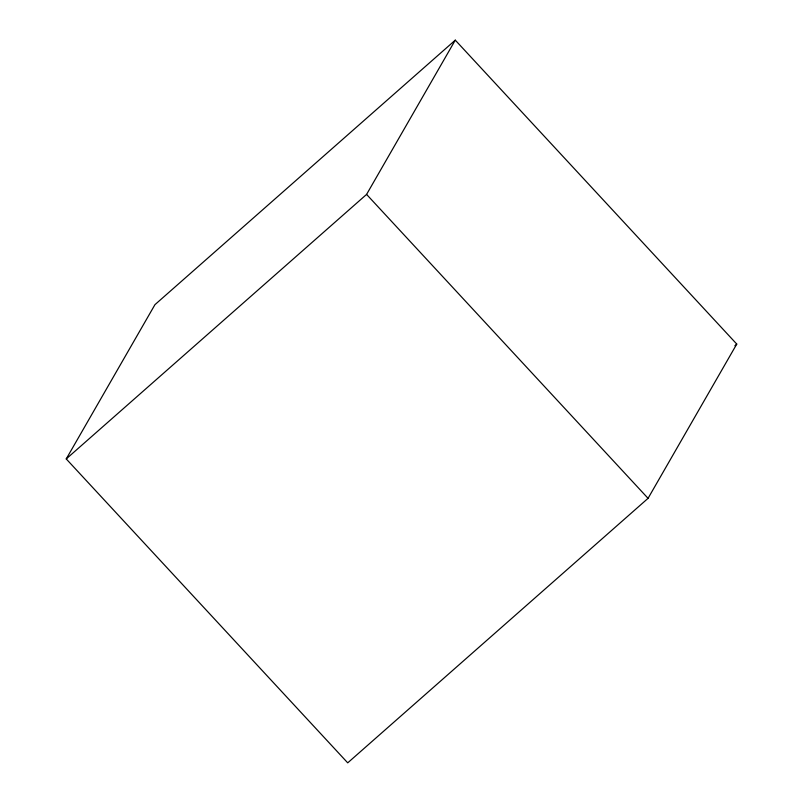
<?xml version="1.0" encoding="UTF-8"?>
<svg xmlns="http://www.w3.org/2000/svg" width="803" height="803" viewBox="0 0 803 803"><rect width="100%" height="100%" fill="white"/><g stroke="black" fill="none" stroke-linecap="round" stroke-linejoin="round"><path stroke-width="1.2" d="M66.237 458.925L154.939 304.668L455.281 40.15L736.763 344.075L648.061 498.332L347.719 762.85L66.237 458.925L366.58 194.406L455.281 40.15M734.886 345.732L736.763 344.075M366.58 194.406L648.061 498.332"/></g></svg>
